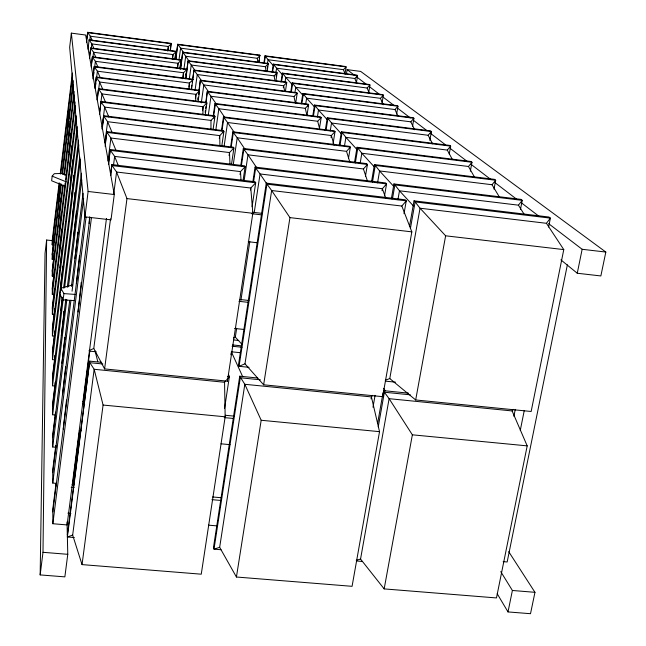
<?xml version="1.0" encoding="UTF-8"?>
<svg xmlns="http://www.w3.org/2000/svg" width="646" height="646" viewBox="0 0 646 646"><rect width="100%" height="100%" fill="white"/><g stroke="black" fill="none" stroke-linecap="round" stroke-linejoin="round"><path stroke-width="0.97" d="M210.951 129.386L210.984 120.422L214.965 116.433L214.569 115.779L100.986 101.47L99.605 114.076M67.022 521.96L67.773 554.316L64.858 576.87L40.165 574.916L42.991 552.306L46.633 240.021L52.584 240.683M40.165 574.916L45.042 253.345L46.633 240.021M202.901 114.495L203.094 106.743L206.89 102.98L206.534 102.383L98.515 88.639L97.15 99.597M195.649 101.01L195.948 94.348L199.582 90.779L199.251 90.246L96.278 77.027L95.035 87.032M189.02 89.665L189.439 83.059L192.92 79.684L192.629 79.192L94.243 66.465L93.129 75.421M183.028 78.416L183.496 72.756L186.839 69.534L186.565 69.082L92.378 56.816L91.272 65.819M177.561 68.056L178.038 63.292L181.251 60.223L181.001 59.812L90.674 47.965L89.568 56.977M172.442 59.44L173.015 54.579L176.108 51.648L175.882 51.268L89.108 39.818L88.074 49.169M66.595 175.341L61.919 173.459L54.312 173.685L52.173 176.148L51.623 180.759L65.609 186.484M71.351 33.132L69.655 47.344L84.949 216.862L111.007 219.85L114.277 194.527L85.643 35.021L71.351 33.132L88.122 191.466L84.949 216.862M59.157 182.778L52.189 240.643L52.197 244.802L54.07 245.012M60.231 173.798L72.36 73.03M52.197 244.802L59.529 183.957M60.732 173.984L72.618 75.235M52.221 254.847L60.797 183.779M62.008 173.766L73.232 80.669M54.167 259.522L52.229 259.312L61.297 184.199M62.509 174.186L73.273 85.054M52.261 271.304L62.662 185.345M63.986 174.347L74.024 91.393M54.086 276.327L52.269 276.133L63.292 185.063M64.511 175.058L74.201 95.002M52.302 289.125L65.173 183.028M65.537 180.024L75.009 101.955M54.199 294.568L52.318 294.366L75.227 105.686M52.35 308.497L75.857 115.327M54.329 314.408L52.358 314.206L76.462 116.345M86.806 39.269L87.654 32.3L171.15 43.371L170.423 50.703M86.507 42.604L87.654 32.3M52.399 329.63L77.181 126.656M54.288 336.065L52.415 335.872L77.455 131.001M89.81 40.213L90.303 36.208L87.719 32.639L171.36 43.726L168.38 46.536L167.839 50.509M52.447 352.773L78.521 140.093M54.434 359.822L52.463 359.628L60.433 294.689M60.926 290.692L78.828 144.817M89.528 58.31L90.674 47.965M91.369 47.909L91.861 43.904L89.108 39.818M62.234 297.297L60.821 310.694M52.512 378.233L62.396 297.911M63.599 288.116L79.749 156.962M91.239 67.184L92.378 56.816M92.935 57.219L93.549 52.245L90.755 48.361L181.251 60.223L180.032 69.154M55.37 386.074L52.528 385.791L63.114 299.873M64.592 287.882L80.484 158.997M92.854 78.893L94.243 66.465M52.576 406.366L65.819 299.3M67.297 287.3L81.404 173.233M93.775 74.33L94.017 72.32M94.518 68.314L95.382 61.305L92.467 57.244L186.839 69.534M55.588 415.039L52.592 414.756L66.837 299.768M68.444 286.767L81.695 179.774M95.019 88.494L96.278 77.027M95.656 85.111L95.907 83.124M96.278 80.136L97.384 71.189L94.332 66.934L192.92 79.684M52.649 437.625L69.703 300.455M71.44 286.444L83.019 193.324M55.588 447.25L52.673 446.984L70.947 300.196M72.061 291.209L83.625 198.346M97.255 100.187L98.515 88.639M98.709 89.003L99.581 82.018L96.375 77.544L199.582 90.779L198.039 101.769M52.73 472.565L85.006 214.464M56.582 483.402L52.754 483.063L86.055 217.209M99.613 112.42L101.987 93.92L98.62 89.205L206.89 102.98L205.202 114.891M89.552 216.975L89.108 223.589M52.819 511.866L89.923 217.129M102.141 127.004L104.652 107.083L101.107 102.1L214.965 116.433L213.099 129.418M102.092 128.715L103.731 115.715L223.476 130.637L223.92 131.372L221.748 146.295M102.23 129.361L103.731 115.715M106.477 218.429L67.095 524.932L52.851 523.728L91.441 217.718M104.959 142.661L107.616 121.698L103.869 116.409L223.92 131.372L219.745 135.612L219.317 138.591M105.282 143.59L106.8 131.623L233.416 147.215L233.909 148.031L231.559 163.987M105.177 146.4L106.8 131.623M107.987 161.007L110.918 138.026L106.945 132.406L233.909 148.031L229.516 152.561L229.08 155.557M108.455 163.503L110.24 149.509L244.576 165.82L245.125 166.741L243.049 180.638M108.633 164.35L110.24 149.509M110.458 175.591L111.863 164.593L255.081 181.776L255.703 182.802L252.085 206.728M110.773 175.559L111.863 164.593M113.486 165.392L114.641 156.397L110.418 150.397L245.125 166.741L240.498 171.594L240.046 174.59M72.554 485.251L79.619 430.309M83.213 402.345L89.762 351.4M67.329 534.961L89.713 361.138L101.721 362.341M74.371 537.561L67.378 536.979L89.713 361.138M104.604 368.914L126.971 198.588L116.571 172.022L112.057 165.586L255.703 182.802L250.793 188.034L252.836 213.285L227.416 381.172L104.604 368.914L93.783 348.452L110.514 218.873M113.736 193.953L116.571 172.022L250.793 188.034L250.495 190.021M225.761 380.874L224.55 382.27L225.163 416.799L201.253 574.189L82.042 564.604L72.667 535.09L94.163 369.278L89.826 362.689L102.876 363.997M82.042 564.604L103.077 405.05L94.163 369.278L224.55 382.27M167.766 51.091L168.38 46.536L90.303 36.208L92.418 40.771M170.213 50.331L171.15 43.371M172.345 59.545L173.015 54.579L91.861 43.904L93.912 48.377M72.465 285.015L60.789 288.181L59.941 294.35L63.09 299.833L74.161 300.624M174.8 59.23L175.882 51.268M175.163 58.633L176.108 51.648L89.172 40.181M175.688 59.149L177.715 44.243L259.749 55.128L259.07 62.46M175.906 59.529L177.715 44.243M177.359 68.266L178.038 63.292L93.549 52.245L95.963 57.559M178.966 60.046L180.589 48.151L177.941 44.598L260.112 55.491L257.294 58.293L180.589 48.151L183.892 52.948M179.911 67.806L180.323 64.802M180.597 62.807L181.001 59.812M180.387 69.074L182.705 52.164L267.904 63.405L268.3 63.809L267.097 71.771M180.759 68.492L182.705 52.164M63.09 299.833L63.946 293.599L60.789 288.181M182.673 78.747L183.496 72.756L95.382 61.305L98.16 67.499M183.916 69.251L185.709 56.25L182.947 52.552L268.3 63.809L265.385 66.732L185.709 56.25L188.979 61.015M185.741 75.073L186.016 73.071M185.62 78.715L188.099 60.74L276.722 72.36L277.15 72.796L275.947 80.718M186.04 78.021L188.099 60.74M189.318 78.917L191.248 65.02L188.366 61.152L277.15 72.796L274.13 75.857L191.248 65.02L195.052 70.567M188.882 87.057L189.439 83.059L97.384 71.189L100.138 77.423M191.515 87.186L191.789 85.183M192.209 82.187L192.629 79.192M192.435 81.008L193.962 70.051L286.291 82.074L286.759 82.551L285.379 91.514M191.539 89.616L193.962 70.051M195.027 90.513L197.264 74.54L194.244 70.503L286.759 82.551L283.626 85.757L283.319 87.751M195.391 98.321L195.948 94.348L99.581 82.018L102.722 89.237M198.806 91.167L200.349 80.185L296.708 92.653L297.217 93.169L295.666 103.134M197.999 99.209L198.274 97.215M198.693 94.227L199.251 90.246M198.015 99.541L198.29 97.554M198.71 94.574L198.992 92.588M199.267 90.61L200.349 80.185M201.286 102.876L203.813 84.917L200.664 80.685L297.217 93.169L293.97 96.537L203.813 84.917L208.795 92.2M202.529 110.716L203.094 106.743L101.987 93.92L105.548 102.23M205.783 102.23L207.334 91.28L308.094 104.216L308.651 104.773L306.931 115.699M206.122 102.795L207.334 91.28M205.121 112.364L205.404 110.369M205.686 108.366L205.969 106.372M208.303 115.133L210.992 96.27L207.673 91.821L308.651 104.773L305.275 108.326L210.992 96.27L216.055 103.699M213.148 116.417L215.005 103.465L320.586 116.894L321.199 117.515L319.447 128.449M213.665 116.046L215.376 104.054L215.005 103.465M214.141 118.767L214.569 115.779M215.732 130.573L218.865 108.738L215.376 104.054L321.199 117.515L317.679 121.27L218.865 108.738L224.921 117.637M221.457 130.831L223.468 116.902L334.353 130.872L335.032 131.558L333.094 143.452M222.006 130.524L223.887 117.564L223.468 116.902M223.193 132.624L223.476 130.637M224.089 146.416L227.562 122.506L223.887 117.564L335.032 131.558L331.366 135.539L331.043 137.517M230.662 146.779L232.859 131.808L349.607 146.359L350.358 147.118L348.549 158.052M231.131 147.45L233.319 132.543L232.859 131.808M233.254 164.698L237.211 137.784L233.319 132.543L350.358 147.118L346.522 151.35L237.211 137.784L244.866 149.073M240.821 165.319L243.324 148.435L366.597 163.608L367.429 164.464L365.426 176.39M241.329 166.184L243.841 149.25L243.324 148.435M258.707 62.073L259.006 60.086M259.304 58.1L259.749 55.128M244.115 180.727L247.983 154.822L243.841 149.25L367.429 164.464L363.423 168.969L247.983 154.822L256.858 167.96M263.939 62.767L264.981 55.822L345.61 66.514L346.127 66.901L344.996 73.854M264.319 63.147L265.361 56.194L264.981 55.822M267.484 63.688L268.082 59.723L265.361 56.194L346.127 66.901L343.47 69.695L268.082 59.723L273.815 66.158M267.153 68.371L267.452 66.385M252.828 182.011L255.073 167.088L385.638 182.947L386.574 183.9L384.531 195.827M253.555 181.978L255.655 168.017L255.073 167.088M272.136 72.069L273.339 64.124L357.028 75.162L357.577 75.582L356.43 82.535M272.539 72.481L273.743 64.527L273.339 64.124M230.872 354.767L231.179 352.781M224.542 408.603L229.378 376.683L228.854 375.116M242.113 344.471L235.322 337.155L236.686 328.2M240.91 300.333L249.808 241.628M254.185 212.768L260.072 173.96L255.655 168.017L386.574 183.9L382.375 188.737L382.036 190.715M275.834 73.151L276.577 68.201L273.743 64.527L357.577 75.582L354.84 78.497L276.577 68.201L282.334 74.637M276.117 76.349L276.423 74.355M281.01 82.066L282.375 73.103L369.359 84.513L369.956 84.965L368.64 92.862M281.591 81.517L282.819 73.539L282.375 73.103M404.008 213.721L406.269 200.849L405.204 199.784L266.273 183.117L238.511 364.764L239.06 366.306L249.049 367.316M257.746 378.015L239.731 376.206L213.527 547.13L213.988 549.148L220.997 549.73M285.015 82.333L285.774 77.375L282.819 73.539L369.956 84.965L367.13 88.017L285.774 77.375L292.234 84.578M244.987 363.835L239.06 366.306L266.927 184.15L406.269 200.849L401.844 206.05L411.833 231.857L382.666 396.668L263.633 384.79L244.987 363.835L271.651 190.522L266.273 183.117M372.661 395.328L371.418 396.91L379.533 431.657L352.078 586.318L236.428 577.015L219.664 547.323L244.826 384.297L239.731 376.206M290.797 91.78L292.178 82.841L382.731 94.639L383.377 95.132L382.036 103.077M291.273 92.273L292.654 83.318L292.178 82.841M294.988 92.305L295.755 87.331L292.654 83.318L383.377 95.132L380.454 98.337L295.755 87.331L302.966 95.358M301.294 103.392L302.853 93.452L397.274 105.661L397.984 106.202L396.62 114.14M301.811 103.925L303.37 93.969L302.853 93.452M305.687 104.135L306.624 98.176L303.37 93.969L397.984 106.202L394.956 109.562L306.624 98.176L314.667 107.099M263.633 384.79L289.941 217.621L271.651 190.522L401.844 206.05M307.779 106.194L308.094 104.216M236.428 577.015L261.178 420.263L244.826 384.297L371.418 396.91L371.062 398.897M312.785 115.933L314.513 105.04L413.157 117.701L413.925 118.283L412.552 126.188M313.35 116.522L315.087 105.605L314.513 105.04M317.388 116.991L318.502 110.022L315.087 105.605L413.925 118.283L410.791 121.828L318.502 110.022L327.062 119.486M325.237 130.629L327.312 117.75L430.559 130.888L431.415 131.534L429.832 140.424M326.02 130.29L327.934 118.371L327.312 117.75M330.251 130.976L331.535 123.023L327.934 118.371L431.415 131.534L428.161 135.272L331.535 123.023L341.363 133.851M346.498 73.555L347.136 69.631L360.67 71.415L605.835 252.061L600.861 275.947L577.258 273.242L560.881 259.862M339.134 145.697L341.411 131.768L449.729 145.415L450.666 146.125L449.236 154.055M339.998 145.326L342.105 132.454L341.411 131.768M344.447 146.262L345.909 137.364L342.105 132.454L450.666 146.125L447.29 150.082L345.909 137.364L357.109 149.67M354.565 162.138L357.036 147.288L470.934 161.484L471.976 162.275L470.328 171.206M355.324 162.937L357.803 148.047L357.036 147.288M360.185 163.139L361.833 153.247L357.803 148.047L471.976 162.275L468.471 166.482L361.833 153.247L374.575 167.201M371.579 181.413L374.43 164.577L494.521 179.362L495.684 180.242L494.004 189.165M372.427 182.309L375.286 165.424L374.43 164.577M377.555 182.875L379.582 170.948L375.286 165.424L495.684 180.242L492.042 184.732L379.582 170.948L393.6 186.25M391.363 198.806L393.931 183.948L520.926 199.372L522.226 200.357L520.506 209.264M392.485 198.806L394.892 184.909L393.931 183.948M397.928 199.719L399.478 190.796L394.892 184.909L522.226 200.357L518.431 205.17L399.478 190.796L413.666 206.219M372.992 407.246L375.084 395.336M409.467 226.633L414.021 200.841L548.922 217.024L550.392 218.13L548.624 227.037M410.388 228.619L415.112 201.915L414.021 200.841M377.644 423.275L383.07 392.615M378.241 426.933L384.386 392.227L383.417 390.636L408.482 393.156M389.78 378.564L420.037 208.222L415.112 201.915L550.392 218.13L546.427 223.298L420.037 208.222L445.627 235.806L563.78 249.598L531.149 411.486L415.677 399.963L389.78 378.564L385.274 380.268M513.239 409.362L512.117 410.937L527.193 445.869L496.475 597.938L384.168 588.902L360.549 559.056L389.11 398.679L384.386 392.227L410.323 394.827M415.677 399.963L445.627 235.806M384.168 588.902L412.358 434.815L389.11 398.679L512.117 410.937M513.893 416.307L515.266 409.386M520.28 430.365L524.245 410.59M567.374 264.828L507.167 561.98L503.153 561.64M508.717 551.676L534.961 592.317L530.511 613.7L508.006 611.923L512.391 590.476L500.755 571.629M577.258 273.242L582.151 249.283L548.575 223.621M226.964 379.477L229.378 376.683L227.376 376.481M89.051 350.649L93.783 348.452M233.481 337.955L235.322 337.155M67.378 536.979L72.667 535.09M219.664 547.323L213.988 549.148L240.288 377.773L260.362 379.791M356.245 560.316L360.549 559.056M63.946 293.599L75.396 294.439M42.991 552.306L67.773 554.316M512.391 590.476L534.961 592.317M356.527 560.978L362.551 561.479M67.878 513.158L70.89 513.409M208.432 525.15L217.468 525.925M72.118 484.581L74.129 484.75M212.607 496.968L221.643 497.759M71.165 487.286L74.177 487.552M211.928 499.665L220.972 500.456M79.321 430.559L81.331 430.753M220.989 443.81L230.033 444.658M82.599 401.513L84.602 401.707M225.212 415.265L234.248 416.137M103.077 405.05L225.163 416.799M261.178 420.263L379.533 431.657M412.358 434.815L527.193 445.869M82.664 403.984L84.666 404.178M224.235 417.599L233.279 418.463M89.261 351.109L96.254 351.82M385.476 381.148L395.473 382.166M233.779 339.966L238.77 340.49M232.617 344.94L241.636 345.876M232.067 346.224L242.048 347.249M231.325 351.779L240.352 352.708M234.555 328.459L244.592 329.517M239.844 299.494L248.871 300.471M238.963 301.335L247.991 302.312M248.242 241.717L257.253 242.743M88.122 191.466L114.277 194.527M582.151 249.283L605.835 252.061M252.562 212.251L261.565 213.301M126.971 198.588L252.836 213.285M289.941 217.621L411.833 231.857M251.762 213.721L261.767 214.884M210.984 120.422L104.652 107.083L108.851 117.007M52.173 176.148L66.175 181.833M347.136 69.631L354.331 75.13M356.729 76.963L366.322 84.295M369.52 86.742L379.913 94.679M383.11 97.126L394.302 105.678M397.5 108.124L410.283 117.903M413.48 120.35L427.071 130.734M430.268 133.181L445.457 144.793M450.254 148.459L467.042 161.29M471.039 164.342L490.225 179.015M495.022 182.681L516.606 199.178M521.403 202.844L538.99 216.289M201.084 80.128L197.264 74.54L283.626 85.757L284.749 91.562M234.102 132.139L227.562 122.506L331.366 135.539L334.095 145.164M266.685 183.771L260.072 173.96L382.375 188.737L385.727 198.047M546.427 223.298L563.78 249.598M383.659 388.375L385.266 390.87M518.431 205.17L524.277 214.496M492.042 184.732L499.713 197.579M497.202 593.739L508.006 611.923M468.471 166.482L474.721 177.464M447.29 150.082L452.095 158.948M428.161 135.272L432.578 143.832M410.791 121.828L414.675 129.757M394.956 109.562L397.774 115.626M231.736 352.676L242.759 376.82M380.454 98.337L383.288 104.773M367.13 88.017L369.439 93.557M112.081 132.462L107.616 121.698L219.745 135.612L219.906 145.382M116.086 150.688L110.918 138.026L229.516 152.561L229.968 164.27M118.339 165.634L114.641 156.397L240.498 171.594L241.039 180.509M354.84 78.497L356.681 83.181M343.47 69.695L345.093 74.088M363.423 168.969L367.558 181.364M346.522 151.35L349.752 161.807M317.679 121.27L319.867 129.684M95.051 350.98L97.788 361.639M305.275 108.326L306.89 115.166M293.97 96.537L295.424 103.312M274.13 75.857L274.97 80.742M265.385 66.732L266.136 71.714M227.134 379.234L227.416 381.172M257.294 58.293L257.786 62.04M69.582 110.951L69.534 110.216L67.499 128.215M70.333 121.9L70.277 121.101L68.161 139.843M71.149 133.787L71.084 132.923L68.88 152.456M72.037 146.731L71.972 145.786L69.663 166.192M73.006 160.886L72.933 159.853L70.519 181.211M74.064 176.423L73.991 175.292L71.464 197.692M75.243 193.566L75.154 192.314L72.497 215.861M76.543 212.566L76.446 211.169L73.644 236M77.996 233.747L77.883 232.189L74.928 258.432M79.619 257.504L79.498 255.751L76.357 283.594M81.461 284.345L81.323 282.359L77.98 312.002M60.635 185.119L60.611 184.199L58.6 201.996M61.015 198.944L60.982 197.942L58.891 216.458M61.427 213.923L61.394 212.841L59.214 232.14M61.871 230.226L61.838 229.047L59.561 249.195M62.363 248.04L62.323 246.74L59.949 267.815M62.896 267.557L62.856 266.136L60.361 288.221M64.14 312.866L64.091 311.122L61.33 335.565M64.866 339.352L64.81 337.406L61.895 363.222M65.682 369.011L65.617 366.823L62.533 394.181M66.595 402.434L66.53 399.963L63.243 429.057M54.224 238.253L54.216 237.195L52.221 253.749L52.229 259.312M54.345 254.088L54.337 252.941L52.261 270.109L52.269 276.133M54.474 271.239L54.466 269.996L52.302 287.833L52.318 294.366M54.611 289.892L54.603 288.536L52.342 307.092L52.358 314.206M54.765 310.241L54.757 308.756L52.391 328.087L52.415 335.872M54.934 332.529L54.918 330.905L52.447 351.085L52.463 359.628M55.112 357.06L55.104 355.268L52.504 376.368L52.528 385.791M55.322 384.184L55.306 382.198L52.568 404.307L52.592 414.756M55.548 414.328L55.532 412.116L52.641 435.331L52.673 446.984M55.798 448.025L55.782 445.546L52.722 469.997L52.754 483.063M56.081 485.962L56.065 483.16L52.819 508.967L52.851 523.728"/></g></svg>
